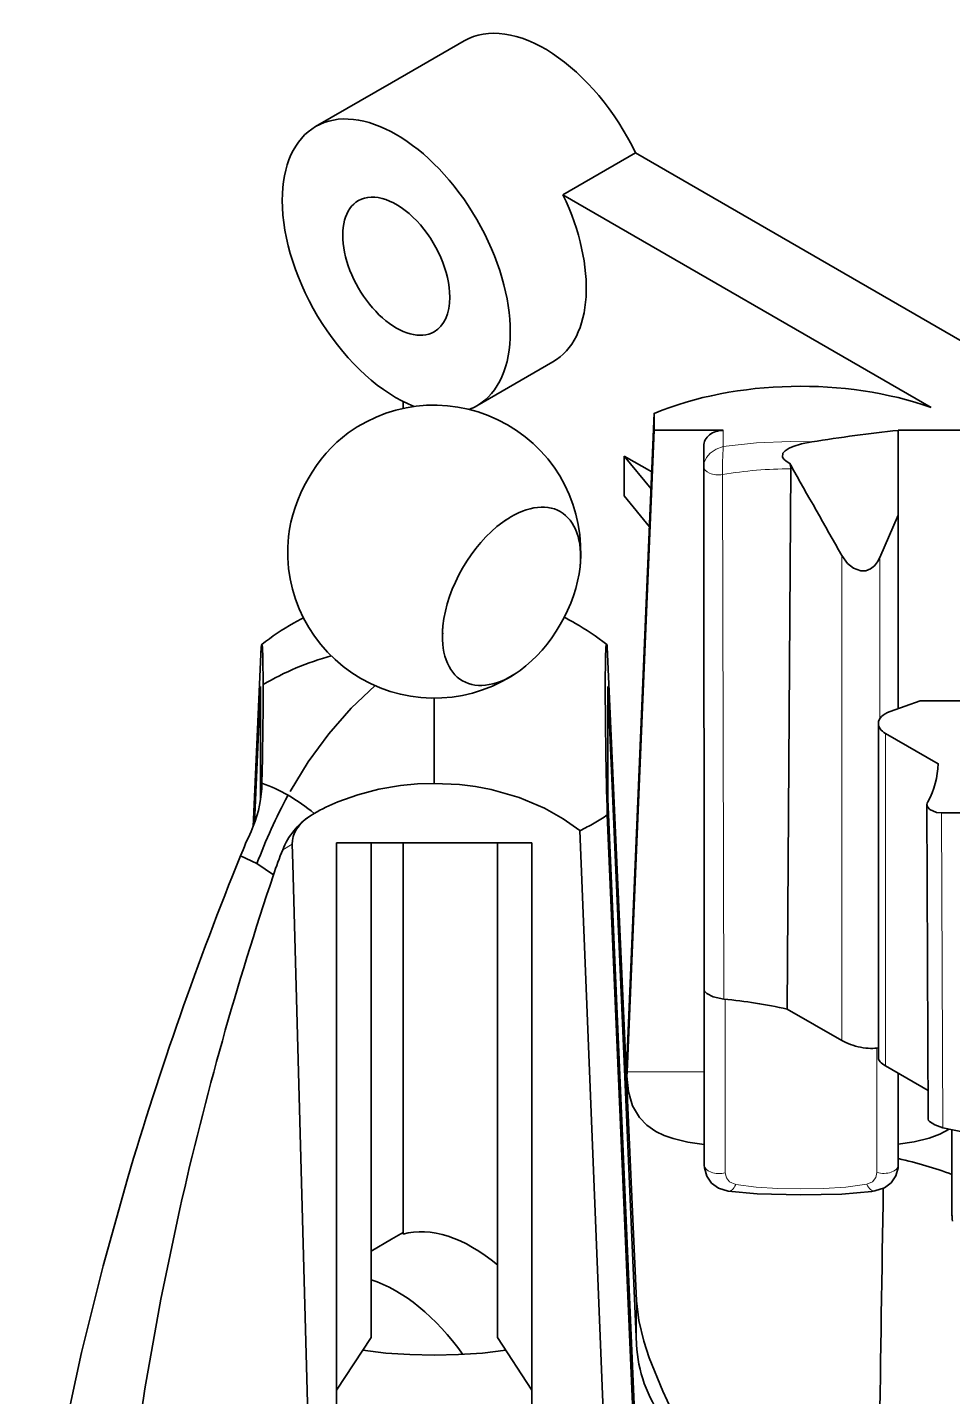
# Model space of a CAD drawing. Extents: x 291 to 1058, y 103 to 772.
# Drawn here: x 697.19 to 716.13, y 672.84 to 700.87 of the extents above; entities that cross this region are included whole.
import ezdxf

# ---------------------------------------------------------------- set-up
doc = ezdxf.new("R2010")
doc.units = 0

msp = doc.modelspace()

# ---------------------------------------------------------------- linework, layer by layer
at = {"color": 7, "lineweight": 35, "ltscale": 0.042866}
for p, q in [((704.647, 699.739), (706.132, 700.596)), ((708.153, 697.443), (709.638, 698.3))]:
    msp.add_line(p, q, dxfattribs=at)
at = {"color": 7, "lineweight": 35, "ltscale": 0.044905}
msp.add_line((704.647, 699.739), (703.091, 698.841), dxfattribs=at)
at = {"color": 7, "lineweight": 35, "ltscale": 0.213855}
msp.add_line((709.638, 698.3), (717.046, 694.023), dxfattribs=at)
at = {"color": 7, "lineweight": 35, "ltscale": 0.217613}
msp.add_line((715.691, 693.09), (708.153, 697.443), dxfattribs=at)
at = {"color": 7, "lineweight": 35, "ltscale": 0.044908}
msp.add_line((707.947, 694.023), (706.391, 693.125), dxfattribs=at)
at = {"color": 7, "lineweight": 35, "ltscale": 0.003545}
msp.add_line((704.883, 693.212), (704.883, 693.07), dxfattribs=at)
at = {"color": 7, "lineweight": 35, "ltscale": 0.328546}
msp.add_line((709.465, 679.84), (710.022, 692.97), dxfattribs=at)
at = {"color": 7, "lineweight": 35, "ltscale": 0.00871}
msp.add_line((710.022, 692.622), (710.022, 692.97), dxfattribs=at)
at = {"color": 7, "lineweight": 35, "ltscale": 0.328618}
msp.add_line((710.022, 692.622), (709.465, 679.489), dxfattribs=at)
at = {"color": 7, "lineweight": 35, "ltscale": 0.025314}
msp.add_line((711.034, 692.622), (710.022, 692.622), dxfattribs=at)
at = {"color": 7, "lineweight": 35, "ltscale": 0.010007}
for p, q in [((711.435, 692.622), (711.034, 692.622)), ((702.612, 684.148), (702.623, 683.748))]:
    msp.add_line(p, q, dxfattribs=at)
at = {"color": 7, "lineweight": 13, "ltscale": 0.00834}
msp.add_line((711.435, 692.288), (711.435, 692.622), dxfattribs=at)
at = {"color": 7, "lineweight": 35, "ltscale": 0.024815}
msp.add_line((716.007, 692.622), (715.014, 692.622), dxfattribs=at)
at = {"color": 7, "lineweight": 35, "ltscale": 0.043495}
msp.add_line((715.014, 690.882), (715.014, 692.622), dxfattribs=at)
at = {"color": 7, "lineweight": 35, "ltscale": 0.012407}
msp.add_line((716.503, 692.622), (716.007, 692.622), dxfattribs=at)
at = {"color": 7, "lineweight": 35, "ltscale": 0.010451}
msp.add_line((711.035, 691.885), (711.035, 692.303), dxfattribs=at)
at = {"color": 7, "lineweight": 35, "ltscale": 0.020412}
msp.add_line((709.407, 692.094), (709.407, 691.278), dxfattribs=at)
at = {"color": 7, "lineweight": 35, "ltscale": 0.016264}
msp.add_line((709.971, 691.769), (709.407, 692.094), dxfattribs=at)
at = {"color": 7, "lineweight": 35, "ltscale": 0.021662}
msp.add_line((709.407, 692.094), (709.956, 691.424), dxfattribs=at)
at = {"color": 7, "lineweight": 35, "ltscale": 0.267983}
msp.add_line((711.044, 681.166), (711.035, 691.885), dxfattribs=at)
at = {"color": 7, "lineweight": 35, "ltscale": 0.001013}
msp.add_line((712.815, 691.911), (712.796, 691.946), dxfattribs=at)
at = {"color": 7, "lineweight": 13, "ltscale": 0.26854}
msp.add_line((711.446, 680.977), (711.419, 691.718), dxfattribs=at)
at = {"color": 7, "lineweight": 35, "ltscale": 0.27648}
msp.add_line((712.815, 691.833), (712.739, 680.774), dxfattribs=at)
at = {"color": 7, "lineweight": 35, "ltscale": 0.020364}
msp.add_line((709.407, 691.278), (709.923, 690.648), dxfattribs=at)
at = {"color": 7, "lineweight": 35, "ltscale": 0.023505}
msp.add_line((714.639, 690.02), (715.014, 690.882), dxfattribs=at)
at = {"color": 7, "lineweight": 35, "ltscale": 0.098888}
msp.add_line((715.014, 690.882), (715.014, 686.926), dxfattribs=at)
at = {"color": 7, "lineweight": 13, "ltscale": 0.248254}
msp.add_line((713.859, 690.058), (713.859, 680.128), dxfattribs=at)
at = {"color": 7, "lineweight": 13, "ltscale": 0.08253}
msp.add_line((714.639, 690.02), (714.639, 686.719), dxfattribs=at)
at = {"color": 7, "lineweight": 35, "ltscale": 0.092337}
msp.add_line((701.977, 688.192), (701.811, 684.503), dxfattribs=at)
at = {"color": 7, "lineweight": 35, "ltscale": 0.335155}
msp.add_line((709.059, 688.192), (709.661, 674.8), dxfattribs=at)
at = {"color": 7, "lineweight": 35, "ltscale": 0.06991}
msp.add_line((701.843, 684.586), (701.966, 687.38), dxfattribs=at)
at = {"color": 7, "lineweight": 35, "ltscale": 0.028867}
for p, q in [((701.966, 686.225), (701.966, 687.38)), ((709.07, 686.225), (709.07, 687.38))]:
    msp.add_line(p, q, dxfattribs=at)
at = {"color": 7, "lineweight": 35, "ltscale": 0.337195}
msp.add_line((709.661, 673.905), (709.07, 687.38), dxfattribs=at)
at = {"color": 7, "lineweight": 35, "ltscale": 0.043626}
msp.add_line((705.518, 687.139), (705.518, 685.394), dxfattribs=at)
at = {"color": 7, "lineweight": 35, "ltscale": 0.016259}
msp.add_line((715.461, 687.084), (714.848, 686.867), dxfattribs=at)
at = {"color": 7, "lineweight": 35, "ltscale": 0.033449}
msp.add_line((716.799, 687.084), (715.461, 687.084), dxfattribs=at)
at = {"color": 7, "lineweight": 35, "ltscale": 0.171315}
msp.add_line((714.609, 686.621), (714.609, 679.769), dxfattribs=at)
at = {"color": 7, "lineweight": 35, "ltscale": 0.03098}
msp.add_line((714.756, 686.417), (715.829, 685.797), dxfattribs=at)
at = {"color": 7, "lineweight": 13, "ltscale": 0.170178}
msp.add_line((714.756, 686.417), (714.756, 679.61), dxfattribs=at)
at = {"color": 7, "lineweight": 35, "ltscale": 0.028868}
for p, q in [((701.966, 686.225), (701.966, 685.071)), ((709.07, 686.225), (709.07, 685.071))]:
    msp.add_line(p, q, dxfattribs=at)
at = {"color": 7, "lineweight": 35, "ltscale": 0.012695}
msp.add_line((701.991, 685.397), (702.002, 685.905), dxfattribs=at)
at = {"color": 7, "lineweight": 35, "ltscale": 0.00269}
msp.add_line((701.99, 685.289), (701.991, 685.397), dxfattribs=at)
at = {"color": 7, "lineweight": 35, "ltscale": 0.000199354}
msp.add_line((702.522, 685.144), (702.526, 685.151), dxfattribs=at)
at = {"color": 7, "lineweight": 35, "ltscale": 3.20798e-05}
msp.add_line((702.526, 685.151), (702.527, 685.152), dxfattribs=at)
at = {"color": 7, "lineweight": 35, "ltscale": 0.000244374}
msp.add_line((701.965, 685.061), (701.966, 685.071), dxfattribs=at)
at = {"color": 7, "lineweight": 35, "ltscale": 0.337196}
msp.add_line((709.661, 671.596), (709.07, 685.071), dxfattribs=at)
at = {"color": 7, "lineweight": 35, "ltscale": 0.161099}
msp.add_line((715.63, 678.518), (715.603, 684.962), dxfattribs=at)
at = {"color": 7, "lineweight": 35, "ltscale": 0.002695}
msp.add_line((702.97, 684.724), (703.063, 684.778), dxfattribs=at)
at = {"color": 7, "lineweight": 35, "ltscale": 0.351497}
msp.add_line((709.059, 684.748), (709.661, 670.701), dxfattribs=at)
at = {"color": 7, "lineweight": 35, "ltscale": 0.022398}
msp.add_line((715.903, 684.789), (716.799, 684.789), dxfattribs=at)
at = {"color": 7, "lineweight": 13, "ltscale": 0.161102}
msp.add_line((715.93, 678.345), (715.903, 684.789), dxfattribs=at)
at = {"color": 7, "lineweight": 35, "ltscale": 0.351964}
msp.add_line((708.5, 684.426), (709.067, 670.359), dxfattribs=at)
at = {"color": 7, "lineweight": 13, "ltscale": 0.005604}
msp.add_line((702.612, 684.148), (702.418, 684.036), dxfattribs=at)
at = {"color": 7, "lineweight": 35, "ltscale": 0.05}
for q in [(703.518, 684.174), (707.518, 684.174)]:
    msp.add_line((705.518, 684.174), q, dxfattribs=at)
at = {"color": 7, "lineweight": 35, "ltscale": 0.345399}
for p, q in [((703.518, 670.359), (703.518, 684.174)), ((707.518, 670.359), (707.518, 684.174))]:
    msp.add_line(p, q, dxfattribs=at)
at = {"color": 7, "lineweight": 35, "ltscale": 0.253165}
for p, q in [((704.225, 674.048), (704.225, 684.174)), ((706.811, 674.048), (706.811, 684.174))]:
    msp.add_line(p, q, dxfattribs=at)
at = {"color": 7, "lineweight": 35, "ltscale": 0.215842}
msp.add_line((704.225, 675.541), (704.225, 684.174), dxfattribs=at)
at = {"color": 7, "lineweight": 35, "ltscale": 0.200299}
msp.add_line((704.883, 684.174), (704.883, 676.163), dxfattribs=at)
at = {"color": 7, "lineweight": 35, "ltscale": 0.009303}
msp.add_line((701.554, 683.91), (701.891, 683.754), dxfattribs=at)
at = {"color": 7, "lineweight": 35, "ltscale": 0.010259}
msp.add_line((702.229, 683.521), (701.891, 683.754), dxfattribs=at)
at = {"color": 7, "lineweight": 35, "ltscale": 0.334861}
msp.add_line((702.623, 683.748), (702.99, 670.359), dxfattribs=at)
at = {"color": 7, "lineweight": 35, "ltscale": 0.089684}
msp.add_line((711.044, 677.578), (711.044, 681.165), dxfattribs=at)
at = {"color": 7, "lineweight": 13, "ltscale": 0.088797}
msp.add_line((711.476, 677.422), (711.476, 680.974), dxfattribs=at)
at = {"color": 7, "lineweight": 35, "ltscale": 0.032317}
msp.add_line((713.859, 680.128), (712.739, 680.774), dxfattribs=at)
at = {"color": 7, "lineweight": 35, "ltscale": 0.002265}
msp.add_line((709.465, 679.84), (709.463, 679.749), dxfattribs=at)
at = {"color": 7, "lineweight": 13, "ltscale": 0.008803}
msp.add_line((709.465, 679.488), (709.465, 679.84), dxfattribs=at)
at = {"color": 7, "lineweight": 13, "ltscale": 0.063728}
msp.add_line((714.58, 677.426), (714.58, 679.975), dxfattribs=at)
at = {"color": 7, "lineweight": 35, "ltscale": 0.0088}
msp.add_line((709.463, 679.397), (709.463, 679.749), dxfattribs=at)
at = {"color": 7, "lineweight": 35, "ltscale": 0.02517}
msp.add_line((715.628, 679.107), (714.756, 679.61), dxfattribs=at)
at = {"color": 7, "lineweight": 35, "ltscale": 0.002262}
msp.add_line((709.463, 679.397), (709.465, 679.488), dxfattribs=at)
at = {"color": 7, "lineweight": 13, "ltscale": 0.039479}
msp.add_line((709.465, 679.489), (711.044, 679.489), dxfattribs=at)
at = {"color": 7, "lineweight": 35, "ltscale": 0.047002}
msp.add_line((715.014, 677.581), (715.014, 679.461), dxfattribs=at)
at = {"color": 7, "lineweight": 35, "ltscale": 0.012732}
msp.add_line((716.428, 678.236), (715.93, 678.345), dxfattribs=at)
at = {"color": 7, "lineweight": 35, "ltscale": 0.042619}
msp.add_line((716.113, 676.6), (716.113, 678.305), dxfattribs=at)
at = {"color": 7, "lineweight": 35, "ltscale": 0.006803}
msp.add_line((704.647, 676.061), (704.883, 676.197), dxfattribs=at)
at = {"color": 7, "lineweight": 35, "ltscale": 0.01218}
msp.add_line((704.647, 676.061), (704.225, 675.817), dxfattribs=at)
at = {"color": 7, "lineweight": 13, "ltscale": 0.02236}
msp.add_line((709.661, 673.905), (709.661, 674.8), dxfattribs=at)
at = {"color": 7, "lineweight": 35, "ltscale": 0.032155}
for p, q in [((703.518, 672.974), (704.225, 674.048)), ((707.518, 672.974), (706.811, 674.048))]:
    msp.add_line(p, q, dxfattribs=at)
at = {"color": 7, "lineweight": 35, "ltscale": 0.111731}
msp.add_line((703.518, 672.974), (703.518, 668.504), dxfattribs=at)
at = {"color": 7, "lineweight": 13}
for points in [[(711.435, 692.288), (711.291, 692.239), (711.165, 692.151), (711.092, 692.065), (711.046, 691.965), (711.035, 691.885)], [(713.244, 692.386), (712.802, 692.392), (712.112, 692.366), (711.435, 692.288)], [(711.476, 677.422), (711.498, 677.317), (711.56, 677.237), (711.689, 677.181)], [(714.372, 677.187), (714.486, 677.234), (714.559, 677.324), (714.58, 677.426)], [(711.689, 677.181), (712.108, 677.128), (712.554, 677.102), (713.014, 677.094)], [(713.014, 677.094), (713.487, 677.102), (713.945, 677.13), (714.372, 677.187)]]:
    msp.add_lwpolyline(points, dxfattribs=at)
at = {"color": 7, "lineweight": 35}
for points in [[(712.796, 691.946), (712.719, 691.992), (712.672, 692.034), (712.646, 692.074), (712.654, 692.153), (712.701, 692.204), (712.781, 692.254), (712.863, 692.29), (713.032, 692.343), (713.244, 692.386)], [(714.639, 690.02), (714.59, 689.929), (714.526, 689.848), (714.445, 689.785), (714.349, 689.748), (714.246, 689.745), (714.1, 689.797), (713.978, 689.895), (713.859, 690.058)], [(701.989, 688.235), (701.989, 688.235), (701.991, 688.235), (701.993, 688.233), (701.996, 688.223), (702.003, 688.174), (702.013, 687.965), (702.018, 687.415)], [(709.047, 688.235), (709.046, 688.235), (709.045, 688.235), (709.043, 688.233), (709.04, 688.223), (709.033, 688.174), (709.023, 687.965), (709.018, 687.415)], [(704.307, 687.396), (703.82, 686.935), (703.362, 686.411), (702.941, 685.837), (702.569, 685.229)], [(703.544, 685.015), (703.952, 685.162), (704.382, 685.275), (704.83, 685.351), (705.173, 685.383), (705.518, 685.394)], [(708.5, 684.426), (708.158, 684.671), (707.773, 684.888), (707.255, 685.106), (706.684, 685.268), (706.365, 685.328), (706.038, 685.369), (705.518, 685.394)], [(715.603, 684.962), (715.613, 684.917), (715.663, 684.859), (715.798, 684.8), (715.903, 684.789)], [(711.044, 681.166), (711.05, 681.143), (711.095, 681.095), (711.229, 681.026), (711.446, 680.977)], [(711.044, 678), (710.712, 678.049), (710.406, 678.123), (710.222, 678.188), (710.054, 678.269), (709.87, 678.395), (709.719, 678.55), (709.575, 678.793), (709.491, 679.078), (709.463, 679.397)], [(715.93, 678.345), (715.763, 678.4), (715.653, 678.471), (715.636, 678.495), (715.63, 678.518)], [(716.056, 678.317), (715.863, 678.213), (715.647, 678.132), (715.343, 678.057), (715.014, 678.006)], [(711.533, 677.044), (711.334, 677.106), (711.193, 677.209), (711.095, 677.349), (711.047, 677.52), (711.044, 677.578)], [(714.534, 677.05), (714.732, 677.114), (714.868, 677.215), (714.966, 677.357), (715.011, 677.524), (715.014, 677.581)], [(699.241, 677.3), (698.74, 675.515), (698.299, 673.745), (697.929, 672.027), (697.609, 670.259), (697.363, 668.52), (697.192, 666.816)], [(711.533, 677.044), (712.127, 676.989), (713.014, 676.967)], [(713.014, 676.967), (713.863, 676.987), (714.475, 677.041), (714.534, 677.05)], [(700.312, 676.682), (699.923, 674.832), (699.596, 672.996), (699.338, 671.213), (699.138, 669.376), (699.012, 667.568), (698.961, 665.795)], [(709.661, 674.8), (709.707, 674.396), (709.807, 673.975), (709.917, 673.634), (710.196, 672.953), (710.552, 672.188), (710.771, 671.702), (710.866, 671.466), (710.985, 671.123), (711.069, 670.794), (711.114, 670.459)], [(704.055, 673.789), (704.528, 673.73), (705.019, 673.699), (705.518, 673.689)], [(706.981, 673.789), (706.508, 673.73), (706.017, 673.699), (705.518, 673.689)]]:
    msp.add_lwpolyline(points, dxfattribs=at)
for centre, radius, start, end in [((705.518, 690.138), 3, 60.0035, 125.9062), ((705.518, 690.138), 3, 354.0915, 60.0035), ((719.242, 654.121), 38.732, 96.2659, 98.9074), ((712.448, 691.828), 0.367, 0.806, 18.7837), ((1068.773, 891.132), 407.915, 209.23468, 209.53336), ((707.449, 690.046), 0.874, 116.3246, 127.1782), ((705.518, 690.138), 3, 174.0915, 240), ((705.399, 683.895), 5.52, 117.6242, 119.9952), ((705.634, 683.891), 5.525, 60.0056, 62.571), ((705.361, 683.958), 5.447, 119.98, 128.2609), ((706.564, 688.512), 0.874, 172.8271, 183.6838), ((705.675, 683.958), 5.447, 51.7391, 60.02), ((702.088, 688.186), 0.112, 153.7774, 176.6884), ((708.947, 688.186), 0.112, 3.3116, 26.2226), ((704.824, 682.707), 5.481, 104.9426, 120.797), ((705.518, 690.138), 3, 240, 305.9062), ((615.667, 687.594), 86.351, 358.87963, 359.88166), ((825.193, 687.936), 116.177, 180.25693, 181.57215), ((714.219, 685.815), 1.611, 330.228, 359.385), ((701.005, 682.532), 3.03, 59.8354, 70.9959), ((699.521, 685.436), 2.472, 335.4664, 356.6014), ((712.227, 679.895), 11.033, 151.5943, 159.5258), ((700.459, 681.622), 4.091, 50.488, 59.6413), ((705.272, 680.887), 4.475, 112.7186, 119.583), ((715.711, 684.961), 0.108, 150.2453, 179.6416), ((703.821, 683.474), 1.512, 124.2796, 158.1907), ((711.625, 679.836), 10.864, 155.1056, 157.9755), ((711.951, 680.256), 10.256, 158.3729, 161.439), ((768.32, 656.831), 72.048, 157.92348, 163.49481), ((767.781, 661.452), 69.167, 161.39371, 167.27967), ((710.472, 670.539), 10.483, 77.5101, 84.6698), ((11402.64, 509.776), 10689.241, 179.1030646, 179.1582798), ((717.139, 676.607), 1.026, 180.3761, 189.7891)]:
    msp.add_arc(centre, radius, start, end, dxfattribs=at)
at = {"color": 7, "lineweight": 13}
for centre, radius, start, end in [((718.979, 691.817), 7.56, 176.4303, 180.7463), ((712.812, 683.32), 8.513, 89.9819, 99.4184)]:
    msp.add_arc(centre, radius, start, end, dxfattribs=at)
at = {"color": 7, "lineweight": 35}
for centre, major_axis, ratio, start_param, end_param in [((707.782, 697.739), (1.65, -2.858), 0.57735, 1.436497, 3.14165), ((704.741, 695.983), (-1.65, 2.858), 0.57735, 3.141593, 6.283185), ((704.741, 695.983), (-1.65, 2.858), 0.57735, 6.283185, 7.068583), ((704.741, 695.983), (-0.775, 1.342), 0.57735, 3.926991, 6.283185), ((704.741, 695.983), (-1.65, 2.858), 0.57735, 0.785398, 2.51433), ((704.741, 695.983), (-0.775, 1.342), 0.57735, 6.283185, 9.424778), ((706.297, 696.881), (-1.65, 2.858), 0.57735, 3.141593, 4.578089), ((704.741, 695.983), (-0.775, 1.342), 0.57735, 3.141593, 3.926991), ((713.014, 690.553), (-5.145, 0), 0.57735, 4.165236, 5.333107), ((704.741, 695.983), (-1.65, 2.858), 0.57735, 3.05139, 3.141593), ((703.937, 691.051), (-1, -1.732), 0.57735, 4.053362, 5.371347), ((711.435, 692.303), (-0.4, 0), 0.79583, 4.712376, 6.283905), ((707.099, 689.225), (-1, -1.732), 0.57735, 2.229754, 4.053362), ((707.099, 689.225), (-1, -1.732), 0.57735, 4.053362, 5.371347), ((707.099, 689.225), (-1, -1.732), 0.57735, 0.911769, 2.229754), ((707.099, 689.225), (-1, -1.732), 0.57735, 5.371347, 7.194954), ((715.109, 686.621), (-0.5, 0), 0.57735, 5.262168, 6.283164), ((715.109, 686.621), (-0.5, 0), 0.57735, 6.283164, 7.068583), ((704.026, 684.183), (1.414, 0.033), 0.591397, 2.400435, 3.144176), ((705.518, 686.47), (-4.63, 0), 0.57735, 2.270734, 2.356194), ((705.518, 686.47), (4.63, 0), 0.57735, 5.497787, 5.583248), ((714.212, 680.177), (-0.498, 0.124), 0.339389, 0.869944, 2.572556), ((715.109, 679.659), (0.498, -0.124), 0.33941, 3.22616, 4.011724), ((713.014, 674.673), (-5.63, 0), 0.57735, 4.129615, 4.349218), ((706.297, 673.203), (-1.65, 2.858), 0.57735, 5.275681, 6.148886), ((704.741, 672.305), (-1.65, 2.858), 0.57735, 4.873232, 5.720819), ((713.658, 674.022), (4, 0), 0.816497, 3.177373, 3.672766)]:
    msp.add_ellipse(centre, major_axis=major_axis, ratio=ratio, start_param=start_param, end_param=end_param, dxfattribs=at)
at = {"color": 7, "lineweight": 13}
for centre, major_axis, ratio, start_param, end_param in [((711.335, 691.885), (0.3, 0), 0.580593, 3.14103, 4.996679), ((711.344, 677.578), (-0.3, 0), 0.57735, 6.28312, 8.309004), ((714.714, 677.581), (0.3, 0), 0.57735, 4.248556, 6.283185), ((711.576, 677.341), (-0.043, -0.297), 0.512058, 0.000045, 1.075493), ((714.488, 677.346), (0.045, -0.297), 0.524386, 5.199234, 6.283155), ((716.413, 676.6), (-0.3, 0), 0.57735, 6.283185, 6.594917)]:
    msp.add_ellipse(centre, major_axis=major_axis, ratio=ratio, start_param=start_param, end_param=end_param, dxfattribs=at)

doc.saveas('drawing.dxf')
